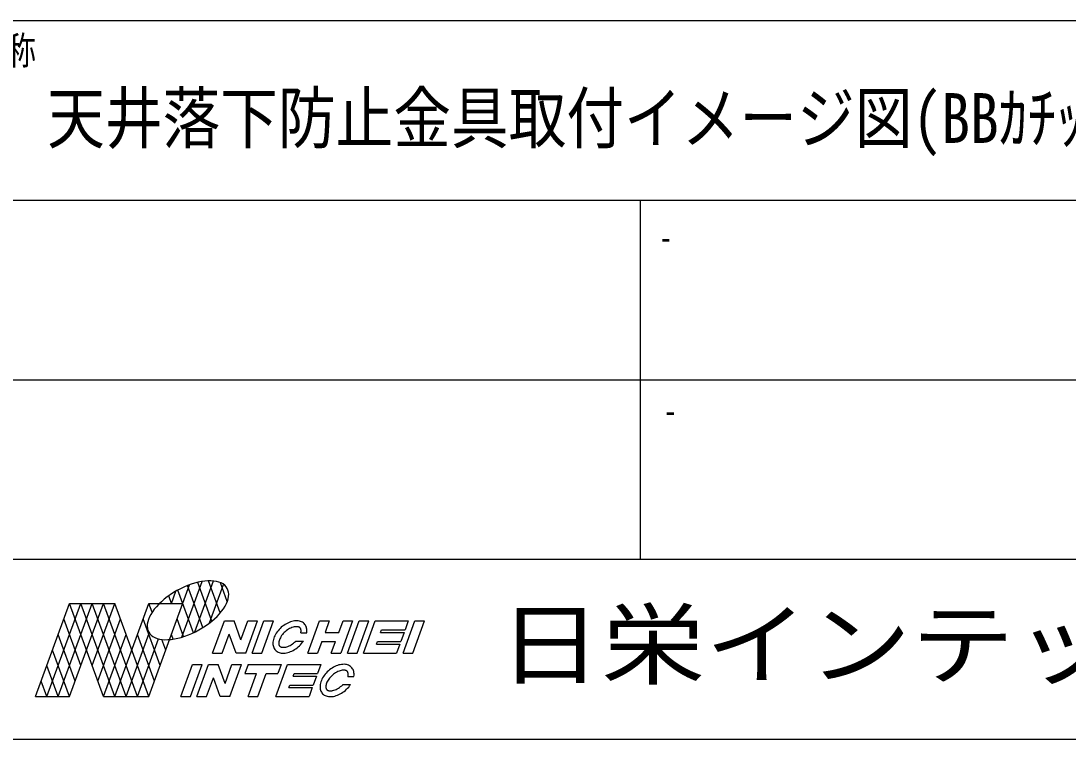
# Model space of a CAD drawing. Units: millimetres on the paper. Extents: x -143 to 139, y -97 to 98.
# Drawn here: x 65.89 to 106.72, y -96.58 to -68.58 of the extents above; entities that cross this region are included whole.
import ezdxf
from ezdxf.enums import TextEntityAlignment as Align

# ---------------------------------------------------------------- set-up
doc = ezdxf.new("R2010")
doc.units = ezdxf.units.MM
doc.layers.add('0-0_文字･図枠･寸法', color=7, linetype='Continuous')
doc.styles.add('ＭＳ ゴシック', font='')
doc.styles.get('ＭＳ ゴシック').set_extended_font_data('MS Gothic')

msp = doc.modelspace()

# ---------------------------------------------------------------- linework, layer by layer
at = {"layer": '0-0_文字･図枠･寸法'}
for p, q in [((139.341, -75.577), (60.841, -75.577)), ((90.041, -89.577), (90.041, -75.577)), ((139.341, -82.577), (60.841, -82.577)), ((139.341, -89.577), (29.341, -89.577)), ((70.874, -94.923), (72.46, -90.564)), ((72.159, -92.603), (72.949, -90.433)), ((72.382, -90.593), (72.243, -90.651)), ((72.52, -90.542), (72.382, -90.593)), ((72.982, -92.229), (72.386, -90.591)), ((72.658, -90.499), (72.52, -90.542)), ((72.794, -90.464), (72.658, -90.499)), ((72.674, -92.402), (73.397, -90.414)), ((73.332, -91.977), (72.782, -90.467)), ((72.926, -90.437), (72.794, -90.464)), ((73.055, -90.418), (72.926, -90.437)), ((73.179, -90.409), (73.055, -90.418)), ((73.297, -90.408), (73.179, -90.409)), ((73.657, -91.658), (73.202, -90.408)), ((73.245, -92.044), (73.79, -90.548)), ((73.407, -90.415), (73.297, -90.408)), ((73.511, -90.432), (73.407, -90.415)), ((73.605, -90.457), (73.511, -90.432)), ((73.691, -90.49), (73.605, -90.457)), ((73.935, -91.209), (73.67, -90.481)), ((73.767, -90.531), (73.691, -90.49)), ((73.832, -90.581), (73.767, -90.531)), ((73.887, -90.637), (73.832, -90.581)), ((73.93, -90.701), (73.887, -90.637)), ((71.59, -91.035), (71.473, -91.126)), ((71.712, -90.948), (71.59, -91.035)), ((71.756, -91.286), (71.649, -90.992)), ((71.839, -90.865), (71.712, -90.948)), ((71.756, -91.286), (71.929, -90.813)), ((71.971, -90.788), (71.839, -90.865)), ((72.106, -90.716), (71.971, -90.788)), ((72.614, -92.431), (72.009, -90.768)), ((72.243, -90.651), (72.106, -90.716)), ((73.961, -90.771), (73.93, -90.701)), ((73.981, -90.847), (73.961, -90.771)), ((73.967, -91.105), (73.984, -91.015)), ((73.988, -90.928), (73.981, -90.847)), ((73.984, -91.015), (73.988, -90.928)), ((66.461, -94.923), (67.785, -91.286)), ((66.902, -94.923), (68.226, -91.286)), ((67.344, -94.923), (68.667, -91.286)), ((69.109, -94.923), (67.785, -91.286)), ((67.785, -94.923), (69.109, -91.286)), ((67.785, -91.286), (69.55, -91.286)), ((69.55, -94.923), (68.226, -91.286)), ((68.667, -93.711), (69.55, -91.286)), ((69.991, -94.923), (68.667, -91.286)), ((70.432, -94.923), (69.109, -91.286)), ((69.55, -94.923), (70.874, -91.286)), ((70.874, -94.923), (69.55, -91.286)), ((71.001, -91.635), (70.874, -91.286)), ((70.874, -91.286), (72.198, -91.286)), ((71.171, -91.416), (71.087, -91.516)), ((71.263, -91.318), (71.171, -91.416)), ((71.364, -91.221), (71.263, -91.318)), ((71.315, -91.286), (71.31, -91.273)), ((71.315, -91.286), (71.325, -91.258)), ((71.473, -91.126), (71.364, -91.221)), ((73.784, -91.493), (73.847, -91.394)), ((73.847, -91.394), (73.898, -91.295)), ((73.898, -91.295), (73.939, -91.199)), ((73.939, -91.199), (73.967, -91.105)), ((70.9, -91.814), (70.86, -91.911)), ((70.951, -91.716), (70.9, -91.814)), ((71.014, -91.616), (70.951, -91.716)), ((71.087, -91.516), (71.014, -91.616)), ((73.434, -91.889), (73.535, -91.792)), ((73.535, -91.792), (73.628, -91.693)), ((73.628, -91.693), (73.711, -91.593)), ((73.711, -91.593), (73.784, -91.493)), ((68.226, -93.711), (67.564, -91.892)), ((68.888, -94.317), (69.771, -91.892)), ((71.315, -93.711), (70.653, -91.892)), ((70.814, -92.095), (70.81, -92.181)), ((70.81, -92.181), (70.817, -92.263)), ((70.831, -92.005), (70.814, -92.095)), ((70.817, -92.263), (70.837, -92.339)), ((70.86, -91.911), (70.831, -92.005)), ((72.228, -92.583), (71.977, -91.892)), ((72.827, -92.322), (72.959, -92.244)), ((72.959, -92.244), (73.086, -92.162)), ((73.086, -92.162), (73.209, -92.075)), ((73.209, -92.075), (73.325, -91.983)), ((73.325, -91.983), (73.434, -91.889)), ((73.363, -93.226), (73.82, -91.971)), ((73.82, -91.971), (74.197, -91.971)), ((74.466, -92.709), (74.197, -91.971)), ((74.466, -92.709), (74.734, -91.971)), ((74.654, -93.226), (75.111, -91.971)), ((74.734, -91.971), (75.111, -91.971)), ((74.905, -93.226), (75.362, -91.971)), ((75.282, -93.226), (75.739, -91.971)), ((75.362, -91.971), (75.739, -91.971)), ((75.995, -92.261), (75.953, -92.305)), ((76.04, -92.22), (75.995, -92.261)), ((76.087, -92.18), (76.04, -92.22)), ((76.136, -92.144), (76.087, -92.18)), ((76.186, -92.11), (76.136, -92.144)), ((76.237, -92.08), (76.186, -92.11)), ((76.29, -92.052), (76.237, -92.08)), ((76.343, -92.029), (76.29, -92.052)), ((76.396, -92.009), (76.343, -92.029)), ((76.449, -91.992), (76.396, -92.009)), ((76.501, -91.98), (76.449, -91.992)), ((76.553, -91.971), (76.501, -91.98)), ((76.604, -91.967), (76.553, -91.971)), ((76.653, -91.967), (76.604, -91.967)), ((76.7, -91.97), (76.653, -91.967)), ((76.745, -91.978), (76.7, -91.97)), ((76.788, -91.989), (76.745, -91.978)), ((76.828, -92.005), (76.788, -91.989)), ((76.865, -92.024), (76.828, -92.005)), ((76.9, -92.047), (76.865, -92.024)), ((76.93, -92.074), (76.9, -92.047)), ((76.958, -92.104), (76.93, -92.074)), ((76.981, -92.137), (76.958, -92.104)), ((77.001, -92.173), (76.981, -92.137)), ((77.016, -92.211), (77.001, -92.173)), ((77.028, -92.253), (77.016, -92.211)), ((77.035, -92.296), (77.028, -92.253)), ((77.075, -93.226), (77.532, -91.971)), ((77.532, -91.971), (77.908, -91.971)), ((77.908, -91.971), (77.744, -92.423)), ((78.281, -92.423), (78.446, -91.971)), ((78.822, -91.971), (78.365, -93.226)), ((78.446, -91.971), (78.822, -91.971)), ((78.616, -93.226), (79.073, -91.971)), ((78.993, -93.226), (79.45, -91.971)), ((79.073, -91.971), (79.45, -91.971)), ((79.244, -93.226), (79.701, -91.971)), ((79.701, -91.971), (80.992, -91.971)), ((80.786, -93.226), (81.243, -91.971)), ((80.992, -91.971), (80.864, -92.322)), ((81.163, -93.226), (81.62, -91.971)), ((81.243, -91.971), (81.62, -91.971)), ((68.006, -94.317), (67.344, -92.498)), ((69.109, -94.923), (69.991, -92.498)), ((69.991, -94.923), (70.893, -92.447)), ((71.094, -94.317), (70.432, -92.498)), ((70.432, -94.923), (71.253, -92.67)), ((70.837, -92.339), (70.868, -92.409)), ((70.868, -92.409), (70.912, -92.472)), ((70.912, -92.472), (70.966, -92.529)), ((70.966, -92.529), (71.031, -92.578)), ((71.031, -92.578), (71.107, -92.62)), ((71.107, -92.62), (71.193, -92.653)), ((71.193, -92.653), (71.287, -92.678)), ((71.287, -92.678), (71.391, -92.694)), ((71.743, -92.691), (71.872, -92.673)), ((71.822, -92.68), (71.756, -92.498)), ((71.872, -92.673), (72.004, -92.646)), ((72.004, -92.646), (72.14, -92.611)), ((72.14, -92.611), (72.278, -92.568)), ((72.278, -92.568), (72.416, -92.517)), ((72.416, -92.517), (72.555, -92.458)), ((72.555, -92.458), (72.692, -92.393)), ((72.692, -92.393), (72.827, -92.322)), ((73.74, -93.226), (74.009, -92.488)), ((74.277, -93.226), (74.009, -92.488)), ((75.745, -92.647), (75.731, -92.697)), ((75.764, -92.597), (75.745, -92.647)), ((75.787, -92.546), (75.764, -92.597)), ((75.813, -92.496), (75.787, -92.546)), ((75.843, -92.447), (75.813, -92.496)), ((75.877, -92.398), (75.843, -92.447)), ((75.913, -92.351), (75.877, -92.398)), ((75.953, -92.305), (75.913, -92.351)), ((76.797, -92.437), (76.804, -92.41)), ((76.797, -92.437), (77.031, -92.437)), ((77.031, -92.437), (77.037, -92.388)), ((77.038, -92.341), (77.035, -92.296)), ((77.037, -92.388), (77.038, -92.341)), ((77.744, -92.423), (78.281, -92.423)), ((79.913, -92.423), (79.95, -92.322)), ((79.913, -92.423), (80.827, -92.423)), ((79.95, -92.322), (80.864, -92.322)), ((80.827, -92.423), (80.699, -92.774)), ((71.536, -93.105), (71.386, -92.694)), ((71.391, -92.694), (71.502, -92.702)), ((71.502, -92.702), (71.619, -92.701)), ((71.619, -92.701), (71.743, -92.691)), ((75.714, -92.795), (75.712, -92.843)), ((75.712, -92.843), (75.714, -92.888)), ((75.72, -92.747), (75.714, -92.795)), ((75.714, -92.888), (75.72, -92.932)), ((75.731, -92.697), (75.72, -92.747)), ((75.72, -92.932), (75.731, -92.974)), ((75.731, -92.974), (75.746, -93.013)), ((75.746, -93.013), (75.764, -93.049)), ((75.764, -93.049), (75.787, -93.083)), ((75.787, -93.083), (75.813, -93.114)), ((75.942, -92.814), (75.941, -92.829)), ((76.502, -93.119), (76.553, -93.09)), ((76.553, -93.09), (76.604, -93.057)), ((76.557, -92.804), (76.596, -92.767)), ((76.596, -92.767), (76.606, -92.757)), ((76.604, -93.057), (76.653, -93.021)), ((76.606, -92.757), (76.9, -92.757)), ((76.653, -93.021), (76.7, -92.982)), ((76.7, -92.982), (76.745, -92.941)), ((76.745, -92.941), (76.788, -92.897)), ((76.788, -92.897), (76.828, -92.852)), ((76.828, -92.852), (76.866, -92.805)), ((76.866, -92.805), (76.9, -92.757)), ((77.616, -92.774), (77.451, -93.226)), ((77.616, -92.774), (78.153, -92.774)), ((77.989, -93.226), (78.153, -92.774)), ((79.749, -92.875), (79.785, -92.774)), ((79.785, -92.774), (80.699, -92.774)), ((67.785, -94.923), (67.123, -93.105)), ((73.363, -93.226), (73.74, -93.226)), ((74.654, -93.226), (74.277, -93.226)), ((74.905, -93.226), (75.282, -93.226)), ((75.813, -93.114), (75.843, -93.141)), ((75.843, -93.141), (75.877, -93.165)), ((75.877, -93.165), (75.914, -93.185)), ((75.914, -93.185), (75.953, -93.201)), ((75.953, -93.201), (75.995, -93.213)), ((75.995, -93.213), (76.04, -93.222)), ((76.04, -93.222), (76.087, -93.226)), ((76.087, -93.226), (76.136, -93.227)), ((76.136, -93.227), (76.186, -93.223)), ((76.186, -93.223), (76.238, -93.215)), ((76.238, -93.215), (76.29, -93.204)), ((76.29, -93.204), (76.343, -93.188)), ((76.343, -93.188), (76.396, -93.169)), ((76.396, -93.169), (76.449, -93.146)), ((76.449, -93.146), (76.502, -93.119)), ((77.075, -93.226), (77.451, -93.226)), ((77.989, -93.226), (78.365, -93.226)), ((78.616, -93.226), (78.993, -93.226)), ((79.244, -93.226), (80.535, -93.226)), ((80.786, -93.226), (81.163, -93.226)), ((67.344, -94.923), (66.902, -93.711)), ((72.118, -94.923), (72.575, -93.667)), ((72.575, -93.667), (72.952, -93.667)), ((72.746, -94.923), (73.203, -93.667)), ((73.203, -93.667), (73.579, -93.667)), ((73.848, -94.406), (73.579, -93.667)), ((73.848, -94.406), (74.117, -93.667)), ((74.036, -94.923), (74.493, -93.667)), ((74.117, -93.667), (74.493, -93.667)), ((74.744, -93.667), (74.617, -94.019)), ((75.829, -94.923), (76.286, -93.667)), ((76.286, -93.667), (77.577, -93.667)), ((77.577, -93.667), (77.449, -94.019)), ((77.925, -93.877), (77.878, -93.916)), ((77.974, -93.841), (77.925, -93.877)), ((78.024, -93.807), (77.974, -93.841)), ((78.076, -93.776), (78.024, -93.807)), ((78.128, -93.749), (78.076, -93.776)), ((78.181, -93.726), (78.128, -93.749)), ((78.234, -93.705), (78.181, -93.726)), ((78.287, -93.689), (78.234, -93.705)), ((78.339, -93.677), (78.287, -93.689)), ((78.391, -93.668), (78.339, -93.677)), ((78.442, -93.664), (78.391, -93.668)), ((78.491, -93.663), (78.442, -93.664)), ((78.538, -93.667), (78.491, -93.663)), ((78.583, -93.675), (78.538, -93.667)), ((78.626, -93.686), (78.583, -93.675)), ((78.666, -93.702), (78.626, -93.686)), ((78.704, -93.721), (78.666, -93.702)), ((78.738, -93.744), (78.704, -93.721)), ((78.769, -93.771), (78.738, -93.744)), ((78.796, -93.801), (78.769, -93.771)), ((78.819, -93.834), (78.796, -93.801)), ((78.839, -93.87), (78.819, -93.834)), ((78.854, -93.908), (78.839, -93.87)), ((73.122, -94.923), (73.391, -94.185)), ((73.66, -94.923), (73.391, -94.185)), ((74.617, -94.019), (75.074, -94.019)), ((74.744, -94.923), (75.074, -94.019)), ((76.498, -94.12), (76.535, -94.019)), ((76.498, -94.12), (77.412, -94.12)), ((76.535, -94.019), (77.449, -94.019)), ((77.412, -94.12), (77.284, -94.471)), ((77.602, -94.294), (77.584, -94.344)), ((77.625, -94.243), (77.602, -94.294)), ((77.651, -94.193), (77.625, -94.243)), ((77.681, -94.143), (77.651, -94.193)), ((77.715, -94.095), (77.681, -94.143)), ((77.752, -94.048), (77.715, -94.095)), ((77.791, -94.002), (77.752, -94.048)), ((77.833, -93.958), (77.791, -94.002)), ((77.878, -93.916), (77.833, -93.958)), ((78.636, -94.133), (78.642, -94.107)), ((78.636, -94.133), (78.869, -94.133)), ((78.866, -93.949), (78.854, -93.908)), ((78.873, -93.993), (78.866, -93.949)), ((78.869, -94.133), (78.875, -94.085)), ((78.876, -94.038), (78.873, -93.993)), ((78.875, -94.085), (78.876, -94.038)), ((66.902, -94.923), (66.682, -94.317)), ((77.552, -94.492), (77.55, -94.539)), ((77.55, -94.539), (77.552, -94.585)), ((77.558, -94.444), (77.552, -94.492)), ((77.552, -94.585), (77.558, -94.629)), ((77.569, -94.394), (77.558, -94.444)), ((77.558, -94.629), (77.569, -94.671)), ((77.584, -94.344), (77.569, -94.394)), ((77.569, -94.671), (77.584, -94.71)), ((77.584, -94.71), (77.602, -94.746)), ((78.434, -94.464), (78.444, -94.454)), ((78.442, -94.753), (78.491, -94.717)), ((78.444, -94.454), (78.738, -94.454)), ((78.491, -94.717), (78.538, -94.679)), ((78.538, -94.679), (78.584, -94.638)), ((78.584, -94.638), (78.626, -94.594)), ((78.626, -94.594), (78.667, -94.549)), ((78.667, -94.549), (78.704, -94.502)), ((78.704, -94.502), (78.738, -94.454)), ((66.461, -94.923), (67.785, -94.923)), ((69.109, -94.923), (70.874, -94.923)), ((72.746, -94.923), (73.122, -94.923)), ((74.036, -94.923), (73.66, -94.923)), ((74.744, -94.923), (75.121, -94.923)), ((75.829, -94.923), (77.12, -94.923)), ((77.602, -94.746), (77.625, -94.78)), ((77.625, -94.78), (77.652, -94.811)), ((77.652, -94.811), (77.682, -94.838)), ((77.682, -94.838), (77.715, -94.861)), ((77.715, -94.861), (77.752, -94.882)), ((77.752, -94.882), (77.791, -94.898)), ((77.791, -94.898), (77.834, -94.91)), ((77.834, -94.91), (77.878, -94.919)), ((77.878, -94.919), (77.925, -94.923)), ((77.925, -94.923), (77.974, -94.924)), ((77.974, -94.924), (78.024, -94.92)), ((78.024, -94.92), (78.076, -94.912)), ((78.076, -94.912), (78.128, -94.901)), ((78.128, -94.901), (78.181, -94.885)), ((78.181, -94.885), (78.234, -94.866)), ((78.234, -94.866), (78.287, -94.843)), ((78.287, -94.843), (78.34, -94.816)), ((78.34, -94.816), (78.391, -94.786)), ((78.391, -94.786), (78.442, -94.753)), ((-142.659, -96.577), (139.341, -96.577))]:
    msp.add_line(p, q, dxfattribs=at)
for points in [[(139.341, -68.577), (29.341, -68.577), (29.341, -96.577)], [(76.776, -92.244), (76.772, -92.239), (76.767, -92.234), (76.761, -92.229), (76.755, -92.225), (76.748, -92.22), (76.74, -92.216), (76.732, -92.212), (76.722, -92.209), (76.712, -92.205), (76.701, -92.202), (76.688, -92.2), (76.675, -92.198), (76.661, -92.196), (76.646, -92.195), (76.629, -92.195), (76.613, -92.195), (76.595, -92.197), (76.578, -92.199), (76.537, -92.206), (76.496, -92.217), (76.453, -92.231), (76.409, -92.249), (76.365, -92.271), (76.32, -92.296), (76.277, -92.324), (76.234, -92.356), (76.193, -92.39), (76.154, -92.426), (76.117, -92.464), (76.083, -92.504), (76.053, -92.545), (76.026, -92.586), (76.002, -92.627), (75.982, -92.668), (75.967, -92.707), (75.955, -92.745), (75.946, -92.783), (75.944, -92.798), (75.942, -92.814)], [(76.804, -92.41), (76.806, -92.396), (76.808, -92.38), (76.809, -92.365), (76.809, -92.35), (76.809, -92.337), (76.808, -92.324), (76.806, -92.313), (76.804, -92.302), (76.802, -92.292), (76.799, -92.283), (76.796, -92.275), (76.792, -92.268), (76.789, -92.261), (76.785, -92.255), (76.781, -92.249), (76.776, -92.244)], [(75.941, -92.829), (75.94, -92.843), (75.941, -92.856), (75.942, -92.869), (75.943, -92.881), (75.945, -92.891), (75.948, -92.901), (75.951, -92.91), (75.954, -92.918), (75.957, -92.926), (75.961, -92.932), (75.965, -92.939), (75.969, -92.944), (75.973, -92.95), (75.978, -92.955), (75.983, -92.959), (75.989, -92.964), (75.995, -92.969), (76.002, -92.973), (76.009, -92.977), (76.018, -92.981), (76.027, -92.985), (76.038, -92.988), (76.049, -92.991), (76.061, -92.994), (76.075, -92.996), (76.089, -92.997), (76.104, -92.998), (76.12, -92.998), (76.137, -92.998), (76.155, -92.996), (76.173, -92.994), (76.193, -92.991), (76.21, -92.988), (76.254, -92.977), (76.296, -92.962), (76.34, -92.944), (76.385, -92.923), (76.429, -92.897), (76.473, -92.869)], [(76.473, -92.869), (76.516, -92.838), (76.557, -92.804)], [(79.749, -92.875), (80.663, -92.875), (80.535, -93.226)], [(72.118, -94.923), (72.495, -94.923), (72.952, -93.667)], [(74.744, -93.667), (76.035, -93.667), (75.907, -94.019)], [(78.615, -93.941), (78.61, -93.935), (78.605, -93.931), (78.599, -93.926), (78.593, -93.922), (78.586, -93.917), (78.578, -93.913), (78.57, -93.909), (78.56, -93.906), (78.55, -93.902), (78.539, -93.899), (78.526, -93.896), (78.513, -93.894), (78.499, -93.893), (78.484, -93.892), (78.468, -93.892), (78.451, -93.892), (78.433, -93.894), (78.417, -93.896), (78.375, -93.903), (78.334, -93.914), (78.291, -93.928), (78.247, -93.946), (78.203, -93.968), (78.159, -93.993), (78.115, -94.021), (78.072, -94.053), (78.031, -94.087), (77.992, -94.123), (77.955, -94.161), (77.922, -94.201), (77.891, -94.242), (77.864, -94.283), (77.84, -94.324), (77.821, -94.365), (77.805, -94.404), (77.793, -94.442), (77.784, -94.48), (77.782, -94.494), (77.78, -94.51)], [(75.121, -94.923), (75.45, -94.019), (75.907, -94.019)], [(78.642, -94.107), (78.644, -94.093), (78.646, -94.077), (78.647, -94.061), (78.647, -94.047), (78.647, -94.034), (78.646, -94.021), (78.644, -94.01), (78.642, -93.999), (78.64, -93.989), (78.637, -93.98), (78.634, -93.972), (78.631, -93.965), (78.627, -93.958), (78.623, -93.952), (78.619, -93.946), (78.615, -93.941)], [(76.334, -94.572), (76.37, -94.471), (77.284, -94.471)], [(76.334, -94.572), (77.248, -94.572), (77.12, -94.923)], [(77.78, -94.51), (77.779, -94.526), (77.779, -94.54), (77.779, -94.553), (77.78, -94.566), (77.782, -94.577), (77.784, -94.588), (77.786, -94.598), (77.789, -94.607), (77.792, -94.615), (77.795, -94.622), (77.799, -94.629), (77.803, -94.635), (77.807, -94.641), (77.811, -94.646), (77.816, -94.652), (77.821, -94.656), (77.827, -94.661), (77.833, -94.665), (77.84, -94.67), (77.848, -94.674), (77.856, -94.678), (77.866, -94.681), (77.876, -94.685), (77.887, -94.688), (77.899, -94.691), (77.913, -94.693), (77.927, -94.694), (77.942, -94.695), (77.958, -94.695), (77.975, -94.695), (77.993, -94.693), (78.012, -94.691), (78.031, -94.688), (78.048, -94.685), (78.092, -94.673), (78.135, -94.659), (78.179, -94.641), (78.223, -94.619), (78.267, -94.594)], [(78.267, -94.594), (78.311, -94.566), (78.354, -94.534), (78.395, -94.5), (78.434, -94.464)]]:
    msp.add_lwpolyline(points, dxfattribs=at)

# ---------------------------------------------------------------- texts
at = {"layer": '0-0_文字･図枠･寸法', "style": 'ＭＳ ゴシック'}
for s, height, width, p in [('図面名称', 1.1, 0.75, (61.967, -70.607)), ('天井落下防止金具取付イメージ図(BBｶﾁｯﾄﾜｲﾔｰS・BBｸﾘｯﾊﾟｰ丸鋼φ9用)', 1.94, 0.85, (66.911, -73.914)), ('-', 1.1, 0.65, (90.793, -77.887)), ('-', 1.1, 0.65, (90.964, -84.641)), ('日栄インテック株式会社', 2.566, 1.15, (84.505, -94.94))]:
    msp.add_text(s, height=height, dxfattribs=dict(at, width=width)).set_placement(p, align=Align.BOTTOM_LEFT)

doc.saveas('drawing.dxf')
